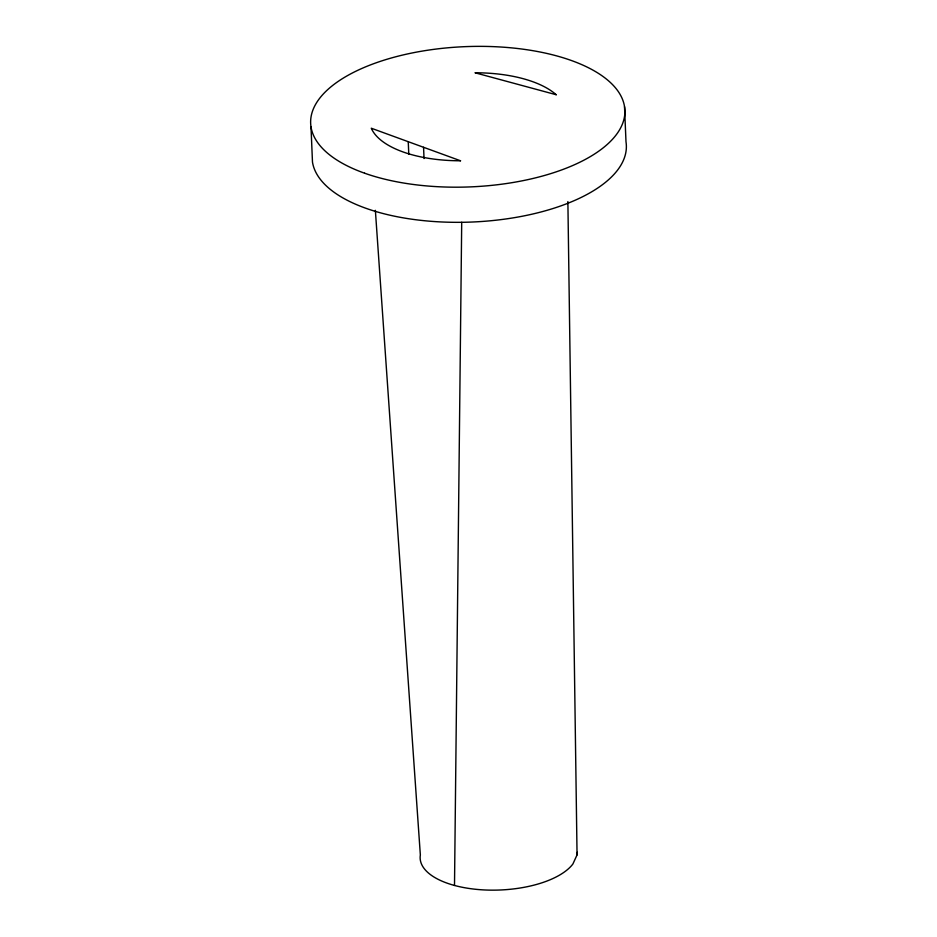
<?xml version="1.0" encoding="UTF-8"?>
<svg xmlns="http://www.w3.org/2000/svg" width="937" height="937" viewBox="0 0 937 937"><rect width="100%" height="100%" fill="white"/><g stroke="black" fill="none" stroke-linecap="round" stroke-linejoin="round"><path stroke-width="1.41" d="M454.504 885.453L461.707 222.28M577.274 852.283A78.626 35.079 -2.4 0 1 577.051 854.907L572.882 864.019A78.626 35.079 -2.4 0 1 482.731 889.857A78.626 35.079 -2.4 0 1 420.35 854.989L375.362 210.321M624.522 106.654L625.998 141.803A157.252 70.17 -2.4 0 1 480.119 221.6A157.252 70.17 -2.4 0 1 312.478 162.054L311.002 126.905M423.559 147.285L424.039 158.54M408.251 141.698L408.79 154.359M567.881 201.572L577.051 854.907M556.203 94.731L475 72.77A98.28 43.852 -2.4 0 1 556.203 94.731M460.524 160.777L371.286 128.217A98.28 43.852 -2.4 0 0 460.524 160.777M364.61 173.204A157.252 70.17 -2.4 0 0 622.004 125.031A157.252 70.17 -2.4 0 0 416.672 52.085A157.252 70.17 -2.4 0 0 364.61 173.204"/></g></svg>
